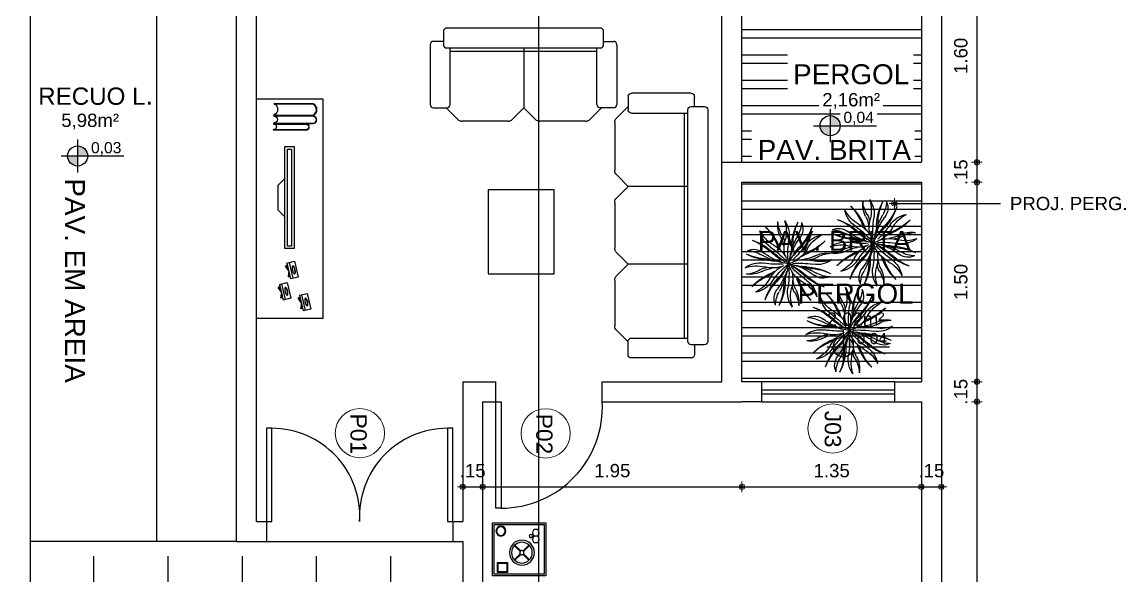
# Model space of a CAD drawing. Header units: millimetres. Extents: x 3724 to 8454, y 143 to 322.
# Drawn here: x 3729.35 to 3737.65, y 170.13 to 174.3 of the extents above; entities that cross this region are included whole.
import ezdxf
from ezdxf.enums import TextEntityAlignment as Align

# ---------------------------------------------------------------- set-up
doc = ezdxf.new("R2010")
doc.units = ezdxf.units.MM
doc.header["$LTSCALE"] = 20
doc.linetypes.add('DASHDOT2', pattern=[12.7, 6.35, -3.175, 0, -3.175])
doc.linetypes.add('HIDDEN', pattern=[9.525, 6.35, -3.175])
for name, color, linetype in [('0-COTAS', 8, 'Continuous'), ('01', 4, 'Continuous'), ('02', 2, 'Continuous'), ('a-pem-m', 6, 'Continuous'), ('A-PEN-08', 8, 'Continuous'), ('A-PEN-B', 5, 'Continuous'), ('A-PEN-C', 4, 'Continuous'), ('A-PEN-G', 3, 'Continuous'), ('A-PEN-R', 1, 'Continuous'), ('A-PEN-V2', 106, 'Continuous'), ('BANHEIRO', 6, 'Continuous'), ('L-Texto', 30, 'Continuous'), ('MÓVEIS', 6, 'Continuous'), ('NIVEIS', 1, 'Continuous'), ('PROJEÇÃO COBERTA', 1, 'Continuous')]:
    doc.layers.add(name, color=color, linetype=linetype)
doc.layers.add('BLOCOS', color=4, linetype='Continuous', lineweight=9)
doc.layers.add('COTAS', color=53, linetype='Continuous', lineweight=9)
doc.styles.add('CARIMBO_DADOS', font='arial.ttf', dxfattribs={"height": 0.1})
doc.styles.add('REGUA80', font='arial.ttf', dxfattribs={"height": 1})
doc.styles.get("Standard").update_dxf_attribs({"font": 'ARIALUNI.TTF', "height": 0.3})
doc.styles.add('T20', font='PORT2', dxfattribs={"height": 0.2})
doc.styles.add('TEXT', font='arial.ttf')
doc.dimstyles.new('COTAS_EXTERNAS', dxfattribs={"dimtxt": 0.1, "dimasz": 0.01, "dimexe": 0, "dimexo": 0, "dimgap": 0.07, "dimtad": 1, "dimzin": 5, "dimdsep": 46, "dimtxsty": 'CARIMBO_DADOS', "dimblk1": 'CIRCULOS', "dimblk2": 'CIRCULOS', "dimsah": 1, "dimcen": 0, "dimse1": 1, "dimse2": 1, "dimclrd": 8, "dimclre": 8, "dimclrt": 230, "dimadec": 0, "dimazin": 0, "dimtfac": 100, "dimtix": 1, "dimtmove": 2, "dimatfit": 3, "dimldrblk": 'CIRCULOS', "dimfxl": 1, "dimtolj": 1, "dimtzin": 5, "dimarcsym": 0})
doc.dimstyles.get("Standard").update_dxf_attribs({"dimtxt": 0.18, "dimasz": 0.18, "dimexe": 0.18, "dimexo": 0.0625, "dimgap": 0.09, "dimtad": 0, "dimtih": 1, "dimtoh": 1, "dimdec": 4, "dimzin": 0, "dimdsep": 46, "dimtxsty": 'Standard', "dimcen": 0.09, "dimadec": 0, "dimazin": 0, "dimtfac": 1, "dimtdec": 4, "dimtofl": 0, "dimtmove": 0, "dimatfit": 3, "dimfxl": 1, "dimtolj": 1, "dimtzin": 0, "dimarcsym": 0})

# ---------------------------------------------------------------- blocks, each defined once
blk = doc.blocks.new('Sofá02_2')
at = {"layer": '01'}
for p, q in [((-0.6025, -0.1), (-0.6025, -0.125)), ((-0.5775, -0.15), (0.5775, -0.15)), ((-0.5525, -0.575), (-0.5525, -0.15)), ((0.0025, -0.15), (0.0025, -0.5993)), ((0.5525, -0.575), (0.5525, -0.15)), ((0.6025, -0.125), (0.6025, -0.1)), ((-0.5525, -0.175), (0.5525, -0.175))]:
    blk.add_line(p, q, dxfattribs=at)
for centre, start, end in [((-0.5775, -0.125), 180, 270), ((0.5775, -0.125), 270, 0), ((-0.5775, -0.575), 270, 0), ((0.5775, -0.575), 180, 270)]:
    blk.add_arc(centre, 0.025, start, end, dxfattribs=at)
at = {"layer": '02'}
for p, q in [((0.5775, 0), (-0.5775, 0)), ((-0.6025, -0.025), (-0.6025, -0.1)), ((0.6025, -0.1), (0.6025, -0.025)), ((-0.7025, -0.125), (-0.7025, -0.575)), ((-0.6025, -0.1), (-0.6775, -0.1)), ((0.6025, -0.1), (0.6775, -0.1)), ((0.7025, -0.125), (0.7025, -0.575)), ((-0.6775, -0.6), (-0.5775, -0.6)), ((-0.5825, -0.5993), (-0.4964, -0.6854)), ((0.0025, -0.5993), (-0.0836, -0.6854)), ((0.0025, -0.5993), (0.0886, -0.6854)), ((0.5875, -0.5993), (0.5014, -0.6854)), ((0.6775, -0.6), (0.5775, -0.6)), ((-0.1189, -0.7), (-0.4611, -0.7)), ((0.4661, -0.7), (0.1239, -0.7))]:
    blk.add_line(p, q, dxfattribs=at)
for centre, radius, start, end in [((-0.5775, -0.025), 0.025, 90, 180), ((0.5775, -0.025), 0.025, 0, 90), ((-0.6775, -0.125), 0.025, 90, 180), ((0.6775, -0.125), 0.025, 0, 90), ((-0.6775, -0.575), 0.025, 180, 270), ((0.6775, -0.575), 0.025, 270, 0), ((-0.4611, -0.65), 0.05, 225, 270), ((-0.1189, -0.65), 0.05, 270, 315), ((0.1239, -0.65), 0.05, 225, 270), ((0.4661, -0.65), 0.05, 270, 315)]:
    blk.add_arc(centre, radius, start, end, dxfattribs=at)
blk = doc.blocks.new('Sofá02_3')
at = {"layer": 'a-pem-m'}
for p, q in [((0.87, 0), (-0.87, 0)), ((-0.895, -0.025), (-0.895, -0.1)), ((0.895, -0.1), (0.895, -0.025)), ((-0.995, -0.125), (-0.995, -0.575)), ((-0.895, -0.1), (-0.97, -0.1)), ((-0.895, -0.1), (-0.895, -0.125)), ((-0.87, -0.15), (0.87, -0.15)), ((-0.845, -0.575), (-0.845, -0.15)), ((-0.29, -0.15), (-0.29, -0.5993)), ((0.295, -0.15), (0.295, -0.5993)), ((0.845, -0.575), (0.845, -0.15)), ((0.895, -0.1), (0.97, -0.1)), ((0.895, -0.125), (0.895, -0.1)), ((0.995, -0.125), (0.995, -0.575)), ((-0.845, -0.175), (0.845, -0.175)), ((-0.97, -0.6), (-0.8743, -0.6)), ((-0.8743, -0.6), (-0.7889, -0.6854)), ((-0.8743, -0.6), (-0.87, -0.6)), ((-0.29, -0.5993), (-0.3761, -0.6854)), ((-0.29, -0.5993), (-0.2039, -0.6854)), ((0.295, -0.5993), (0.2089, -0.6854)), ((0.295, -0.5993), (0.3811, -0.6854)), ((0.895, -0.6), (0.8096, -0.6854)), ((0.895, -0.6), (0.87, -0.6)), ((0.97, -0.6), (0.895, -0.6)), ((-0.4114, -0.7), (-0.7536, -0.7)), ((0.1736, -0.7), (-0.1686, -0.7)), ((0.7743, -0.7), (0.4164, -0.7))]:
    blk.add_line(p, q, dxfattribs=at)
for centre, radius, start, end in [((-0.87, -0.025), 0.025, 90, 180), ((0.87, -0.025), 0.025, 0, 90), ((-0.97, -0.125), 0.025, 90, 180), ((-0.87, -0.125), 0.025, 180, 270), ((0.87, -0.125), 0.025, 270, 0), ((0.97, -0.125), 0.025, 0, 90), ((-0.97, -0.575), 0.025, 180, 270), ((-0.87, -0.575), 0.025, 270, 0), ((0.87, -0.575), 0.025, 180, 270), ((0.97, -0.575), 0.025, 270, 0), ((-0.7536, -0.65), 0.05, 225, 270), ((-0.4114, -0.65), 0.05, 270, 315), ((-0.1686, -0.65), 0.05, 225, 270), ((0.1736, -0.65), 0.05, 270, 315), ((0.4164, -0.65), 0.05, 225, 270), ((0.7743, -0.65), 0.05, 270, 315)]:
    blk.add_arc(centre, radius, start, end, dxfattribs=at)
blk = doc.blocks.new('MesaCanto01')
at = {"layer": 'a-pem-m'}
for points in [[(0, -0.4), (0.4, -0.4), (0.4, 0), (0, 0)], [(0.0125, -0.3875), (0.3875, -0.3875), (0.3875, -0.0125), (0.0125, -0.0125)], [(0.0425, -0.095), (0.1075, -0.095), (0.1075, -0.03), (0.0425, -0.03)]]:
    blk.add_lwpolyline(points, close=True, dxfattribs=at)
for points in [[(0.0375, -0.1), (0.1125, -0.1), (0.1125, -0.025), (0.0375, -0.025), (0.0375, -0.1)], [(0.2072, -0.1664), (0.1628, -0.122)], [(0.2116, -0.162), (0.1672, -0.1176)], [(0.2288, -0.162), (0.2732, -0.1176)], [(0.2332, -0.1664), (0.2776, -0.122)], [(0.1628, -0.228), (0.2072, -0.1836)], [(0.1672, -0.2324), (0.2116, -0.188)], [(0.2732, -0.2324), (0.2288, -0.188)], [(0.2776, -0.228), (0.2332, -0.1836)]]:
    blk.add_lwpolyline(points, dxfattribs=at)
for centre, radius in [((0.2202, -0.175), 0.0937), ((0.2202, -0.175), 0.0781), ((0.2202, -0.175), 0.0156), ((0.0625, -0.3375), 0.0375), ((0.0625, -0.3375), 0.0325), ((0.2875, -0.3), 0.0125), ((0.325, -0.275), 0.025), ((0.325, -0.325), 0.025)]:
    blk.add_circle(centre, radius, dxfattribs=at)
blk = doc.blocks.new('Planta19')
for centre, radius, start, end in [((0.693, 1.238), 1.297, 198.0147, 223.5476), ((0.652, 1.299), 1.279, 201.1531, 222.8886), ((0.008, 0.802), 0.342, 154.3201, 217.4076), ((0.393, 0.986), 0.697, 182.4262, 209.0721), ((-1.386, 0.434), 1.279, 3.0623, 24.7979), ((-1.371, 0.363), 1.297, 2.4034, 27.9362), ((0.56, 0.66), 0.583, 144.0295, 188.936), ((0.832, 0.745), 0.787, 160.9256, 194.7241), ((-0.397, 0.999), 0.633, 327.6934, 357.9982), ((-0.366, 0.891), 0.607, 332.5169, 8.0803), ((1.408, -0.1), 1.297, 133.1491, 158.682), ((1.445, -0.037), 1.279, 136.2875, 158.023), ((-0.05, 1.12), 0.787, 299.1751, 332.9736), ((0.078, 0.865), 0.583, 304.9632, 349.8698), ((0.041, 1.454), 1.279, 226.2875, 248.023), ((0.104, 1.417), 1.297, 223.1491, 248.682), ((-0.861, 0.087), 0.583, 34.9632, 79.8698), ((-1.117, -0.04), 0.787, 29.1751, 62.9736), ((-1.354, -0.24), 1.373, 17.6741, 37.4076), ((-1.813, -0.24), 1.827, 7.7753, 29.0721), ((-2.121, 0.238), 2.131, 357.0524, 8.936), ((-0.615, 0.365), 0.71, 344.1978, 14.7241), ((0.415, 0.485), 0.328, 147.6934, 178.8074), ((0.761, 0.306), 0.663, 152.5169, 173.2742), ((1.229, -0.689), 1.297, 108.0147, 133.5476), ((1.289, -0.648), 1.279, 111.1531, 132.8886), ((-0.885, -0.353), 0.607, 62.5169, 98.0803), ((-1.041, -1.229), 1.614, 64.6492, 68.023), ((0.191, 0.689), 0.71, 209.1751, 243.7866), ((1.363, 1.642), 2.131, 214.9632, 230.1361), ((-1.468, -0.671), 1.614, 27.4659, 42.8886), ((-1.391, -0.743), 1.578, 32.747, 43.5476), ((1.503, 0.589), 1.614, 183.0623, 187.0194), ((1.502, 0.484), 1.578, 182.4034, 187.1576), ((1.633, -1.359), 2.131, 124.9632, 140.1361), ((-0.68, 1.472), 1.614, 294.8174, 312.8886), ((0.68, -0.187), 0.71, 119.1751, 154.7901), ((-0.249, 1.358), 1.373, 287.8057, 307.4076), ((-1.271, 0.945), 1.578, 336.2823, 338.682), ((-1.238, 1.045), 1.614, 334.6492, 338.023), ((0.793, -0.004), 0.342, 64.3201, 127.4076), ((0.977, -0.389), 0.697, 92.4262, 119.0721), ((-0.741, 0.842), 0.787, 250.9256, 284.7241), ((-0.656, 0.57), 0.583, 234.0295, 278.936), ((-0.993, -0.384), 0.633, 57.6934, 87.9982), ((-0.479, 0.428), 0.328, 237.6934, 268.8074), ((-0.3, 0.773), 0.663, 242.5169, 263.2742), ((0.244, -1.345), 1.373, 100.6153, 127.4076), ((-0.234, -2.111), 2.131, 86.0304, 98.936), ((-0.361, -0.606), 0.71, 74.1978, 104.7241), ((0.675, -1.458), 1.614, 114.8174, 132.8886), ((-0.941, -1.262), 1.578, 66.2823, 68.682), ((-0.686, 0.2), 0.71, 299.1751, 344.1978), ((-0.48, 1.511), 1.578, 287.4885, 287.586), ((-0.585, 1.512), 1.614, 291.0635, 291.1335), ((-0.25, 1.817), 1.827, 277.7753, 299.0721), ((1.502, 0.484), 1.578, 197.4885, 197.586), ((1.503, 0.589), 1.614, 201.0635, 201.1335), ((-0.196, -0.676), 0.71, 29.1751, 74.1978), ((-1.507, -0.471), 1.578, 17.4885, 17.586), ((-1.508, -0.576), 1.614, 21.0635, 21.1335), ((1.386, 0.756), 1.578, 208.3649, 223.5476), ((0.58, -1.499), 1.614, 111.0635, 111.1335), ((0.474, -1.498), 1.578, 107.4885, 107.586), ((1.349, 0.253), 1.373, 190.6153, 217.4076), ((0.229, 2.125), 2.131, 266.5838, 278.936), ((-0.752, 1.395), 1.578, 303.5755, 313.5476), ((0.474, -1.498), 1.578, 92.4034, 97.1576), ((0.58, -1.499), 1.614, 93.0623, 97.0194), ((0.354, 1.375), 1.297, 272.4034, 297.9362), ((0.425, 1.39), 1.279, 273.0623, 294.7979), ((0.651, -0.556), 0.583, 54.0295, 98.936), ((-0.359, -1.362), 1.297, 92.4034, 117.9362), ((-0.43, -1.377), 1.279, 93.0623, 114.7979), ((-0.982, 0.402), 0.697, 272.4262, 299.0721), ((-1.234, 0.702), 1.297, 288.0147, 313.5476), ((0.244, -1.804), 1.827, 104.0262, 119.0721), ((-0.585, 1.512), 1.614, 273.0623, 277.0194), ((-1.638, 1.372), 2.131, 304.9632, 316.6227), ((-0.48, 1.511), 1.578, 272.4034, 277.1576), ((0.747, -1.382), 1.578, 126.588, 133.5476), ((0.61, -0.351), 0.71, 164.1978, 194.7241), ((2.115, -0.225), 2.131, 176.1828, 188.936), ((1.808, 0.254), 1.827, 193.1979, 209.0721), ((1.462, 0.684), 1.614, 208.8673, 222.8886), ((-1.368, -1.629), 2.131, 34.9632, 47.6782), ((0.355, 0.619), 0.71, 254.1978, 284.7241), ((0.936, 1.275), 1.578, 246.2823, 248.682), ((1.036, 1.242), 1.614, 244.6492, 248.023), ((-0.109, -1.404), 1.297, 43.1491, 68.682), ((0.293, -0.755), 0.663, 62.5169, 83.2742), ((0.472, -0.409), 0.328, 57.6934, 88.8074), ((0.736, -0.829), 0.787, 70.9256, 104.7241), ((0.879, 0.372), 0.607, 242.5169, 278.0803), ((0.986, 0.403), 0.633, 237.6934, 267.9982), ((-0.798, 0.017), 0.342, 244.3201, 307.4076), ((-1.295, 0.661), 1.279, 291.1531, 312.8886), ((-0.083, -0.852), 0.583, 124.9632, 169.8698), ((0.044, -1.107), 0.787, 119.1751, 152.9736), ((-1.413, 0.113), 1.297, 313.1491, 338.682), ((-1.451, 0.051), 1.279, 316.2875, 338.023), ((1.233, -1.032), 1.614, 154.6492, 158.023), ((1.265, -0.932), 1.578, 156.2823, 158.682), ((-0.767, -0.287), 0.663, 332.5169, 353.2742), ((-0.422, -0.466), 0.328, 327.6934, 358.8074), ((-1.507, -0.471), 1.578, 2.4034, 7.1576), ((1.366, -0.35), 1.297, 182.4034, 207.9362), ((-1.508, -0.576), 1.614, 3.0623, 7.0194), ((1.381, -0.421), 1.279, 183.0623, 204.7979), ((-0.698, -1.225), 1.297, 18.0147, 43.5476), ((-0.658, -1.285), 1.279, 21.1531, 42.8886), ((0.856, -0.074), 0.583, 214.9632, 259.8698), ((1.111, 0.053), 0.787, 209.1751, 242.9736), ((-0.047, -1.441), 1.279, 46.2875, 68.023), ((0.359, -0.873), 0.607, 152.5169, 188.0803), ((0.39, -0.98), 0.633, 147.6934, 177.9982), ((-0.838, -0.732), 0.787, 340.9256, 14.7241), ((-0.566, -0.647), 0.583, 324.0295, 8.936), ((-0.398, -0.973), 0.697, 2.4262, 29.0721), ((-0.013, -0.789), 0.342, 334.3201, 37.4076)]:
    blk.add_arc(centre, radius, start, end)
blk = doc.blocks.new('CIRCULOS')
at = {"layer": 'COTAS'}
for p, q in [((-4, 0), (4, 0)), ((0, 4), (0, -4))]:
    blk.add_line(p, q, dxfattribs=at)
for radius in [2, 1]:
    blk.add_circle((0, 0), radius, dxfattribs=at)
blk = doc.blocks.new('*D124')
at = {"layer": 'A-PEN-08', "color": 8, "lineweight": -2, "ltscale": 0.05}
for p, q in [((3728.9395, 171.602), (3728.9395, 171.612)), ((3728.9395, 171.592), (3728.9395, 171.442)), ((3728.9395, 171.432), (3728.9395, 171.422))]:
    blk.add_line(p, q, dxfattribs=at)
at = {"layer": 'Defpoints', "color": 0, "ltscale": 0.05}
for p in [(3732.6591, 171.592), (3728.9395, 171.442), (3732.8091, 171.442)]:
    blk.add_point(p, dxfattribs=at)
at = {"layer": 'A-PEN-08', "color": 8, "lineweight": -2, "ltscale": 0.05, "xscale": 0.01, "yscale": 0.01, "zscale": 0.01}
for p, rotation in [((3728.9395, 171.592), 270), ((3728.9395, 171.442), 90)]:
    blk.add_blockref('CIRCULOS', p, dxfattribs=dict(at, rotation=rotation))
at = {"layer": 'A-PEN-08', "color": 230, "ltscale": 0.05, "insert": (3728.8184, 171.517), "char_height": 0.1, "attachment_point": 5, "rotation": 90, "style": 'CARIMBO_DADOS'}
blk.add_mtext('\\A1;.15', dxfattribs=at)
blk = doc.blocks.new('*D125')
at = {"layer": 'A-PEN-08', "color": 8, "lineweight": -2, "ltscale": 0.05}
blk.add_line((3728.9395, 171.432), (3728.9395, 170.552), dxfattribs=at)
at = {"layer": 'Defpoints', "color": 0, "ltscale": 0.05}
for p in [(3732.8091, 171.442), (3728.9395, 170.542), (3731.1091, 170.542)]:
    blk.add_point(p, dxfattribs=at)
at = {"layer": 'A-PEN-08', "color": 8, "lineweight": -2, "ltscale": 0.05, "xscale": 0.01, "yscale": 0.01, "zscale": 0.01}
for p, rotation in [((3728.9395, 171.442), 90), ((3728.9395, 170.542), 270)]:
    blk.add_blockref('CIRCULOS', p, dxfattribs=dict(at, rotation=rotation))
at = {"layer": 'A-PEN-08', "color": 230, "ltscale": 0.05, "insert": (3728.8184, 170.992), "char_height": 0.1, "attachment_point": 5, "rotation": 90, "style": 'CARIMBO_DADOS'}
blk.add_mtext('\\A1;.90', dxfattribs=at)
blk = doc.blocks.new('*D126')
at = {"layer": 'A-PEN-08', "color": 8, "lineweight": -2, "ltscale": 0.05}
for p, q in [((3728.9395, 170.552), (3728.9395, 170.562)), ((3728.9395, 170.542), (3728.9395, 170.392)), ((3728.9395, 170.382), (3728.9395, 170.372))]:
    blk.add_line(p, q, dxfattribs=at)
at = {"layer": 'Defpoints', "color": 0, "ltscale": 0.05}
for p in [(3731.1091, 170.542), (3728.9395, 170.392), (3730.9591, 170.392)]:
    blk.add_point(p, dxfattribs=at)
at = {"layer": 'A-PEN-08', "color": 8, "lineweight": -2, "ltscale": 0.05, "xscale": 0.01, "yscale": 0.01, "zscale": 0.01}
for p, rotation in [((3728.9395, 170.542), 270), ((3728.9395, 170.392), 90)]:
    blk.add_blockref('CIRCULOS', p, dxfattribs=dict(at, rotation=rotation))
at = {"layer": 'A-PEN-08', "color": 230, "ltscale": 0.05, "insert": (3728.8184, 170.467), "char_height": 0.1, "attachment_point": 5, "rotation": 90, "style": 'CARIMBO_DADOS'}
blk.add_mtext('\\A1;.15', dxfattribs=at)
blk = doc.blocks.new('*D127')
at = {"layer": 'A-PEN-08', "color": 8, "lineweight": -2, "ltscale": 0.05}
blk.add_line((3728.9395, 170.382), (3728.9395, 166.052), dxfattribs=at)
at = {"layer": 'Defpoints', "color": 0, "ltscale": 0.05}
for p in [(3730.9591, 170.392), (3728.9395, 166.042), (3732.8091, 166.042)]:
    blk.add_point(p, dxfattribs=at)
at = {"layer": 'A-PEN-08', "color": 8, "lineweight": -2, "ltscale": 0.05, "xscale": 0.01, "yscale": 0.01, "zscale": 0.01}
for p, rotation in [((3728.9395, 170.392), 90), ((3728.9395, 166.042), 270)]:
    blk.add_blockref('CIRCULOS', p, dxfattribs=dict(at, rotation=rotation))
at = {"layer": 'A-PEN-08', "color": 230, "ltscale": 0.05, "insert": (3728.8184, 168.217), "char_height": 0.1, "attachment_point": 5, "rotation": 90, "style": 'CARIMBO_DADOS'}
blk.add_mtext('\\A1;4.35', dxfattribs=at)
blk = doc.blocks.new('*D140')
at = {"layer": 'A-PEN-08', "color": 8, "lineweight": -2, "ltscale": 0.05}
blk.add_line((3736.5267, 174.832), (3736.5267, 173.252), dxfattribs=at)
at = {"layer": 'Defpoints', "color": 0, "ltscale": 0.05}
for p in [(3736.1091, 174.842), (3736.1091, 173.242), (3736.5267, 173.242)]:
    blk.add_point(p, dxfattribs=at)
at = {"layer": 'A-PEN-08', "color": 8, "lineweight": -2, "ltscale": 0.05, "xscale": 0.01, "yscale": 0.01, "zscale": 0.01}
for p, rotation in [((3736.5267, 174.842), 90), ((3736.5267, 173.242), 270)]:
    blk.add_blockref('CIRCULOS', p, dxfattribs=dict(at, rotation=rotation))
at = {"layer": 'A-PEN-08', "color": 230, "ltscale": 0.05, "insert": (3736.4056, 174.042), "char_height": 0.1, "attachment_point": 5, "rotation": 90, "style": 'CARIMBO_DADOS'}
blk.add_mtext('\\A1;1.60', dxfattribs=at)
blk = doc.blocks.new('*D141')
at = {"layer": 'A-PEN-08', "color": 8, "lineweight": -2, "ltscale": 0.05}
for p, q in [((3736.5267, 173.252), (3736.5267, 173.262)), ((3736.5267, 173.242), (3736.5267, 173.092)), ((3736.5267, 173.082), (3736.5267, 173.072))]:
    blk.add_line(p, q, dxfattribs=at)
at = {"layer": 'Defpoints', "color": 0, "ltscale": 0.05}
for p in [(3736.1091, 173.242), (3736.1091, 173.092), (3736.5267, 173.092)]:
    blk.add_point(p, dxfattribs=at)
at = {"layer": 'A-PEN-08', "color": 8, "lineweight": -2, "ltscale": 0.05, "xscale": 0.01, "yscale": 0.01, "zscale": 0.01}
for p, rotation in [((3736.5267, 173.242), 270), ((3736.5267, 173.092), 90)]:
    blk.add_blockref('CIRCULOS', p, dxfattribs=dict(at, rotation=rotation))
at = {"layer": 'A-PEN-08', "color": 230, "ltscale": 0.05, "insert": (3736.4056, 173.167), "char_height": 0.1, "attachment_point": 5, "rotation": 90, "style": 'CARIMBO_DADOS'}
blk.add_mtext('\\A1;.15', dxfattribs=at)
blk = doc.blocks.new('*D142')
at = {"layer": 'A-PEN-08', "color": 8, "lineweight": -2, "ltscale": 0.05}
blk.add_line((3736.5267, 173.082), (3736.5267, 171.602), dxfattribs=at)
at = {"layer": 'Defpoints', "color": 0, "ltscale": 0.05}
for p in [(3736.1091, 173.092), (3736.1091, 171.592), (3736.5267, 171.592)]:
    blk.add_point(p, dxfattribs=at)
at = {"layer": 'A-PEN-08', "color": 8, "lineweight": -2, "ltscale": 0.05, "xscale": 0.01, "yscale": 0.01, "zscale": 0.01}
for p, rotation in [((3736.5267, 173.092), 90), ((3736.5267, 171.592), 270)]:
    blk.add_blockref('CIRCULOS', p, dxfattribs=dict(at, rotation=rotation))
at = {"layer": 'A-PEN-08', "color": 230, "ltscale": 0.05, "insert": (3736.4056, 172.342), "char_height": 0.1, "attachment_point": 5, "rotation": 90, "style": 'CARIMBO_DADOS'}
blk.add_mtext('\\A1;1.50', dxfattribs=at)
blk = doc.blocks.new('*D143')
at = {"layer": 'A-PEN-08', "color": 8, "lineweight": -2, "ltscale": 0.05}
for p, q in [((3736.5267, 171.602), (3736.5267, 171.612)), ((3736.5267, 171.592), (3736.5267, 171.442)), ((3736.5267, 171.432), (3736.5267, 171.422))]:
    blk.add_line(p, q, dxfattribs=at)
at = {"layer": 'Defpoints', "color": 0, "ltscale": 0.05}
for p in [(3736.1091, 171.592), (3736.1091, 171.442), (3736.5267, 171.442)]:
    blk.add_point(p, dxfattribs=at)
at = {"layer": 'A-PEN-08', "color": 8, "lineweight": -2, "ltscale": 0.05, "xscale": 0.01, "yscale": 0.01, "zscale": 0.01}
for p, rotation in [((3736.5267, 171.592), 270), ((3736.5267, 171.442), 90)]:
    blk.add_blockref('CIRCULOS', p, dxfattribs=dict(at, rotation=rotation))
at = {"layer": 'A-PEN-08', "color": 230, "ltscale": 0.05, "insert": (3736.4056, 171.517), "char_height": 0.1, "attachment_point": 5, "rotation": 90, "style": 'CARIMBO_DADOS'}
blk.add_mtext('\\A1;.15', dxfattribs=at)
blk = doc.blocks.new('*D144')
at = {"layer": 'A-PEN-08', "color": 8, "lineweight": -2, "ltscale": 0.05}
blk.add_line((3736.5267, 171.432), (3736.5267, 167.852), dxfattribs=at)
at = {"layer": 'Defpoints', "color": 0, "ltscale": 0.05}
for p in [(3736.1091, 171.442), (3736.1091, 167.842), (3736.5267, 167.842)]:
    blk.add_point(p, dxfattribs=at)
at = {"layer": 'A-PEN-08', "color": 8, "lineweight": -2, "ltscale": 0.05, "xscale": 0.01, "yscale": 0.01, "zscale": 0.01}
for p, rotation in [((3736.5267, 171.442), 90), ((3736.5267, 167.842), 270)]:
    blk.add_blockref('CIRCULOS', p, dxfattribs=dict(at, rotation=rotation))
at = {"layer": 'A-PEN-08', "color": 230, "ltscale": 0.05, "insert": (3736.4056, 169.642), "char_height": 0.1, "attachment_point": 5, "rotation": 90, "style": 'CARIMBO_DADOS'}
blk.add_mtext('\\A1;3.60', dxfattribs=at)
blk = doc.blocks.new('cotas')
at = {"layer": 'L-Texto'}
h = blk.add_hatch(color=6, dxfattribs=at)
h.paths.add_polyline_path([(0.135, 0, 0.414214), (0, 0.135), (0, 0)])
h.paths.add_polyline_path([(0, 0), (-0.135, 0, 0.414214), (0, -0.135)])
for p, q in [((0, 0.223), (0, -0.223)), ((-0.223, 0), (0.621, 0))]:
    blk.add_line(p, q, dxfattribs=at)
blk.add_circle((0, 0), 0.135, dxfattribs=at)
at = {"layer": 'L-Texto', "color": 6, "style": 'T20'}
blk.add_attdef('COTA', (0.167, 0.038), '', height=0.15, dxfattribs=at)
blk = doc.blocks.new('*D32')
at = {"layer": 'BANHEIRO', "color": 8, "lineweight": -2, "ltscale": 0.05}
for p, q in [((3732.6491, 170.8022), (3732.6391, 170.8022)), ((3732.6591, 170.8022), (3732.8091, 170.8022)), ((3732.8191, 170.8022), (3732.8291, 170.8022))]:
    blk.add_line(p, q, dxfattribs=at)
at = {"layer": 'Defpoints', "color": 0, "ltscale": 0.05}
for p in [(3732.8091, 170.8022), (3732.6591, 170.6682), (3732.8091, 170.6682)]:
    blk.add_point(p, dxfattribs=at)
at = {"layer": 'BANHEIRO', "color": 8, "lineweight": -2, "ltscale": 0.05, "xscale": 0.01, "yscale": 0.01, "zscale": 0.01}
blk.add_blockref('CIRCULOS', (3732.6591, 170.8022), dxfattribs=at)
at = {"layer": 'BANHEIRO', "color": 8, "lineweight": -2, "ltscale": 0.05, "xscale": 0.01, "yscale": 0.01, "zscale": 0.01, "rotation": 180}
blk.add_blockref('CIRCULOS', (3732.8091, 170.8022), dxfattribs=at)
at = {"layer": 'BANHEIRO', "color": 230, "ltscale": 0.05, "insert": (3732.7341, 170.9233), "char_height": 0.1, "attachment_point": 5, "style": 'CARIMBO_DADOS'}
blk.add_mtext('\\A1;.15', dxfattribs=at)
blk = doc.blocks.new('*D33')
at = {"layer": 'BANHEIRO', "color": 8, "lineweight": -2, "ltscale": 0.05}
blk.add_line((3732.8191, 170.8022), (3734.7491, 170.8022), dxfattribs=at)
at = {"layer": 'Defpoints', "color": 0, "ltscale": 0.05}
for p in [(3734.7591, 171.7992), (3734.7591, 170.8022), (3732.8091, 170.6682)]:
    blk.add_point(p, dxfattribs=at)
at = {"layer": 'BANHEIRO', "color": 8, "lineweight": -2, "ltscale": 0.05, "xscale": 0.01, "yscale": 0.01, "zscale": 0.01, "rotation": 180}
blk.add_blockref('CIRCULOS', (3732.8091, 170.8022), dxfattribs=at)
at = {"layer": 'BANHEIRO', "color": 8, "lineweight": -2, "ltscale": 0.05, "xscale": 0.01, "yscale": 0.01, "zscale": 0.01}
blk.add_blockref('CIRCULOS', (3734.7591, 170.8022), dxfattribs=at)
at = {"layer": 'BANHEIRO', "color": 230, "ltscale": 0.05, "insert": (3733.7841, 170.9233), "char_height": 0.1, "attachment_point": 5, "style": 'CARIMBO_DADOS'}
blk.add_mtext('\\A1;1.95', dxfattribs=at)
blk = doc.blocks.new('*D34')
at = {"layer": 'BANHEIRO', "color": 8, "lineweight": -2, "ltscale": 0.05}
blk.add_line((3734.7691, 170.8022), (3736.0991, 170.8022), dxfattribs=at)
at = {"layer": 'Defpoints', "color": 0, "ltscale": 0.05}
for p in [(3734.7591, 171.7992), (3736.1091, 171.7992), (3736.1091, 170.8022)]:
    blk.add_point(p, dxfattribs=at)
at = {"layer": 'BANHEIRO', "color": 8, "lineweight": -2, "ltscale": 0.05, "xscale": 0.01, "yscale": 0.01, "zscale": 0.01, "rotation": 180}
blk.add_blockref('CIRCULOS', (3734.7591, 170.8022), dxfattribs=at)
at = {"layer": 'BANHEIRO', "color": 8, "lineweight": -2, "ltscale": 0.05, "xscale": 0.01, "yscale": 0.01, "zscale": 0.01}
blk.add_blockref('CIRCULOS', (3736.1091, 170.8022), dxfattribs=at)
at = {"layer": 'BANHEIRO', "color": 230, "ltscale": 0.05, "insert": (3735.4341, 170.9233), "char_height": 0.1, "attachment_point": 5, "style": 'CARIMBO_DADOS'}
blk.add_mtext('\\A1;1.35', dxfattribs=at)
blk = doc.blocks.new('*D35')
at = {"layer": 'BANHEIRO', "color": 8, "lineweight": -2, "ltscale": 0.05}
for p, q in [((3736.0991, 170.8022), (3736.0891, 170.8022)), ((3736.1091, 170.8022), (3736.2591, 170.8022)), ((3736.2691, 170.8022), (3736.2791, 170.8022))]:
    blk.add_line(p, q, dxfattribs=at)
at = {"layer": 'Defpoints', "color": 0, "ltscale": 0.05}
for p in [(3736.1091, 171.7992), (3736.2591, 171.6612), (3736.2591, 170.8022)]:
    blk.add_point(p, dxfattribs=at)
at = {"layer": 'BANHEIRO', "color": 8, "lineweight": -2, "ltscale": 0.05, "xscale": 0.01, "yscale": 0.01, "zscale": 0.01}
blk.add_blockref('CIRCULOS', (3736.1091, 170.8022), dxfattribs=at)
at = {"layer": 'BANHEIRO', "color": 8, "lineweight": -2, "ltscale": 0.05, "xscale": 0.01, "yscale": 0.01, "zscale": 0.01, "rotation": 180}
blk.add_blockref('CIRCULOS', (3736.2591, 170.8022), dxfattribs=at)
at = {"layer": 'BANHEIRO', "color": 230, "ltscale": 0.05, "insert": (3736.1841, 170.9233), "char_height": 0.1, "attachment_point": 5, "style": 'CARIMBO_DADOS'}
blk.add_mtext('\\A1;.15', dxfattribs=at)
blk = doc.blocks.new('*D678')
at = {"layer": '0-COTAS', "color": 8, "lineweight": -2, "ltscale": 0.05}
blk.add_line((3729.4191, 164.7648), (3730.9491, 164.7648), dxfattribs=at)
at = {"layer": 'Defpoints', "color": 0, "ltscale": 0.05}
for p in [(3729.4091, 170.392), (3730.9591, 170.392), (3730.9591, 164.7648)]:
    blk.add_point(p, dxfattribs=at)
at = {"layer": '0-COTAS', "color": 8, "lineweight": -2, "ltscale": 0.05, "xscale": 0.01, "yscale": 0.01, "zscale": 0.01, "rotation": 180}
blk.add_blockref('CIRCULOS', (3729.4091, 164.7648), dxfattribs=at)
at = {"layer": '0-COTAS', "color": 8, "lineweight": -2, "ltscale": 0.05, "xscale": 0.01, "yscale": 0.01, "zscale": 0.01}
blk.add_blockref('CIRCULOS', (3730.9591, 164.7648), dxfattribs=at)
at = {"layer": '0-COTAS', "color": 230, "ltscale": 0.05, "insert": (3730.1841, 164.8859), "char_height": 0.1, "attachment_point": 5, "style": 'CARIMBO_DADOS'}
blk.add_mtext('\\A1;1.55', dxfattribs=at)
blk = doc.blocks.new('*D679')
at = {"layer": '0-COTAS', "color": 8, "lineweight": -2, "ltscale": 0.05}
for p, q in [((3730.9491, 164.7648), (3730.9391, 164.7648)), ((3730.9591, 164.7648), (3731.1841, 164.7648)), ((3731.1941, 164.7648), (3731.2041, 164.7648))]:
    blk.add_line(p, q, dxfattribs=at)
at = {"layer": 'Defpoints', "color": 0, "ltscale": 0.05}
for p in [(3730.9591, 170.392), (3731.1841, 168.965), (3731.1841, 164.7648)]:
    blk.add_point(p, dxfattribs=at)
at = {"layer": '0-COTAS', "color": 8, "lineweight": -2, "ltscale": 0.05, "xscale": 0.01, "yscale": 0.01, "zscale": 0.01}
blk.add_blockref('CIRCULOS', (3730.9591, 164.7648), dxfattribs=at)
at = {"layer": '0-COTAS', "color": 8, "lineweight": -2, "ltscale": 0.05, "xscale": 0.01, "yscale": 0.01, "zscale": 0.01, "rotation": 180}
blk.add_blockref('CIRCULOS', (3731.1841, 164.7648), dxfattribs=at)
at = {"layer": '0-COTAS', "color": 230, "ltscale": 0.05, "insert": (3731.0716, 164.8859), "char_height": 0.1, "attachment_point": 5, "style": 'CARIMBO_DADOS'}
blk.add_mtext('\\A1;.23', dxfattribs=at)

msp = doc.modelspace()

# ---------------------------------------------------------------- hatches: boundary and pattern name
at = {"layer": 'A-PEN-C', "ltscale": 0.05}
h = msp.add_hatch(dxfattribs=at)
h.set_pattern_fill('ANGLE', color=256, scale=0.08, style=0)
h.set_pattern_definition([(0, (-507.4966, 0), (0, 0.5588), [0.4064, -0.1524]), (90, (-507.4966, 0), (-0.5588, 3e-17), [0.4064, -0.1524])])
h.paths.add_polyline_path([(3729.4091, 170.392), (3732.6591, 170.392), (3732.6591, 167.592), (3729.4091, 167.592)])
at = {"layer": 'A-PEN-G', "linetype": 'HIDDEN', "ltscale": 0.05}
h = msp.add_hatch(dxfattribs=at)
h.set_pattern_fill('ANSI32', color=8, scale=0.02, angle=135, style=0)
h.set_pattern_definition([(180, (-392.53812, -0.65694), (-1e-17, -0.1905), []), (180, (-392.60163, -0.59344), (-1e-17, -0.1905), [])])
h.paths.add_polyline_path([(3736.1091, 173.092), (3734.7591, 173.092), (3734.7591, 171.592), (3736.1091, 171.592)])

# ---------------------------------------------------------------- linework, layer by layer
at = {"layer": 'A-PEN-B', "ltscale": 0.05}
for p, q in [((3736.2591, 183.542), (3736.2591, 158.542)), ((3729.4091, 159.042), (3729.4091, 177.292)), ((3736.1091, 174.842), (3736.1091, 173.242)), ((3730.9591, 170.392), (3730.9591, 174.792)), ((3731.1091, 170.542), (3731.1091, 174.792)), ((3734.6091, 173.242), (3736.1091, 173.242)), ((3734.6091, 171.592), (3734.6091, 173.242)), ((3734.7591, 173.092), (3736.1091, 173.092)), ((3734.7591, 171.592), (3734.7591, 173.092)), ((3736.1091, 173.092), (3736.1091, 171.592)), ((3732.6591, 171.592), (3732.6591, 170.542)), ((3732.6591, 171.592), (3732.9091, 171.592)), ((3732.9091, 171.442), (3732.9091, 171.592)), ((3733.7091, 171.592), (3734.6091, 171.592)), ((3733.7091, 171.442), (3733.7091, 171.592)), ((3734.9091, 171.592), (3734.7591, 171.592)), ((3734.9091, 171.442), (3734.9091, 171.592)), ((3735.9091, 171.442), (3735.9091, 171.592)), ((3735.9091, 171.592), (3736.1091, 171.592)), ((3736.1091, 171.592), (3736.1091, 171.592)), ((3732.8091, 171.442), (3732.8091, 169.8657)), ((3732.8091, 171.442), (3732.9091, 171.442)), ((3733.7091, 171.442), (3734.7591, 171.442)), ((3734.9091, 171.442), (3734.7591, 171.442)), ((3735.9091, 171.442), (3736.1091, 171.442)), ((3736.1091, 171.442), (3736.1091, 167.842)), ((3736.1091, 171.442), (3736.1091, 171.442)), ((3731.1091, 170.542), (3731.1841, 170.542)), ((3731.1841, 170.542), (3731.1841, 170.392)), ((3732.5841, 170.542), (3732.6591, 170.542)), ((3732.5841, 170.542), (3732.5841, 170.392)), ((3730.9591, 170.392), (3731.1841, 170.392)), ((3732.5841, 170.392), (3732.6591, 170.392)), ((3732.6591, 170.392), (3732.6591, 169.8657))]:
    msp.add_line(p, q, dxfattribs=at)
at = {"layer": 'A-PEN-C', "ltscale": 0.05}
msp.add_line((3730.3591, 170.392), (3730.3591, 176.692), dxfattribs=at)
at = {"layer": 'A-PEN-G', "ltscale": 0.05}
for p, q in [((3734.6091, 173.242), (3734.6091, 174.842)), ((3734.7591, 173.242), (3734.7591, 174.842)), ((3735.9091, 171.592), (3734.9091, 171.592)), ((3734.9091, 171.532), (3735.9091, 171.532)), ((3734.9091, 171.502), (3735.9091, 171.502)), ((3734.9091, 171.442), (3735.9091, 171.442))]:
    msp.add_line(p, q, dxfattribs=at)
at = {"layer": 'A-PEN-G', "color": 8, "linetype": 'HIDDEN', "ltscale": 0.05}
for p, q in [((3736.1091, 174.2386), (3734.7591, 174.2386)), ((3736.1091, 174.1751), (3734.7591, 174.1751)), ((3735.1019, 174.0481), (3734.7591, 174.0481)), ((3736.1091, 174.0481), (3736.0503, 174.0481)), ((3735.1019, 173.9846), (3734.7591, 173.9846)), ((3736.1091, 173.9846), (3736.0503, 173.9846)), ((3735.1019, 173.8576), (3734.7591, 173.8576)), ((3736.1091, 173.8576), (3736.0503, 173.8576)), ((3735.1019, 173.7941), (3734.7591, 173.7941)), ((3736.1091, 173.7941), (3736.0503, 173.7941)), ((3735.3372, 173.6671), (3734.7591, 173.6671)), ((3735.4975, 173.6036), (3734.7591, 173.6036)), ((3736.1091, 173.6036), (3735.7764, 173.6036)), ((3736.1091, 173.6671), (3735.822, 173.6671)), ((3734.8317, 173.4766), (3734.7591, 173.4766)), ((3736.1091, 173.4766), (3736.0598, 173.4766)), ((3734.8317, 173.4131), (3734.7591, 173.4131)), ((3736.1091, 173.4131), (3736.0598, 173.4131)), ((3734.8317, 173.2861), (3734.7591, 173.2861)), ((3736.1091, 173.2861), (3736.0598, 173.2861))]:
    msp.add_line(p, q, dxfattribs=at)
at = {"layer": 'A-PEN-G', "ltscale": 0.05}
for points in [[(3732.9091, 171.442), (3732.9491, 171.442), (3732.9491, 170.642), (3732.9091, 170.642)], [(3731.1841, 170.542), (3731.2241, 170.542), (3731.2241, 171.242), (3731.1841, 171.242)], [(3732.5441, 170.542), (3732.5841, 170.542), (3732.5841, 171.242), (3732.5441, 171.242)]]:
    msp.add_lwpolyline(points, close=True, dxfattribs=at)
for centre, radius, start, end in [((3732.9491, 171.403), 0.761, 270, 2.9376), ((3731.2241, 170.5809), 0.6611, 356.63063, 90), ((3732.5441, 170.5809), 0.6611, 90, 183.36937)]:
    msp.add_arc(centre, radius, start, end, dxfattribs=at)
at = {"layer": 'A-PEN-R', "linetype": 'DASHDOT2', "ltscale": 0.3}
msp.add_line((3733.2299, 184.8933), (3733.2299, 155.8805), dxfattribs=at)
at = {"layer": 'BLOCOS'}
for centre in [(3731.8859, 171.2056), (3733.2831, 171.2043), (3735.4412, 171.2407)]:
    msp.add_circle(centre, 0.1854, dxfattribs=at)
at = {"layer": 'MÓVEIS'}
for p, q in [((3731.6091, 173.7167), (3731.1091, 173.7167)), ((3731.6091, 172.0667), (3731.6091, 173.7167)), ((3731.3214, 173.1196), (3731.2714, 173.0712)), ((3731.2714, 172.8815), (3731.2714, 173.0712)), ((3731.3214, 172.8331), (3731.2714, 172.8815)), ((3731.3339, 172.466), (3731.3271, 172.4615)), ((3731.3512, 172.4251), (3731.3271, 172.4615)), ((3731.3459, 172.4479), (3731.3339, 172.466)), ((3731.3375, 172.4842), (3731.3649, 172.366)), ((3731.3531, 172.4878), (3731.3805, 172.3696)), ((3731.3512, 172.4251), (3731.3455, 172.3819)), ((3731.3536, 172.3808), (3731.3455, 172.3819)), ((3731.3565, 172.4024), (3731.3536, 172.3808)), ((3731.2778, 172.3061), (3731.271, 172.3016)), ((3731.2951, 172.2653), (3731.271, 172.3016)), ((3731.2898, 172.2881), (3731.2778, 172.3061)), ((3731.2814, 172.3244), (3731.3087, 172.2062)), ((3731.2951, 172.2653), (3731.2894, 172.222)), ((3731.297, 172.328), (3731.3243, 172.2098)), ((3731.2975, 172.221), (3731.2894, 172.222)), ((3731.3003, 172.2425), (3731.2975, 172.221)), ((3731.4285, 172.2244), (3731.4216, 172.2199)), ((3731.4457, 172.1835), (3731.4216, 172.2199)), ((3731.4404, 172.2063), (3731.4285, 172.2244)), ((3731.432, 172.2426), (3731.4594, 172.1244)), ((3731.4457, 172.1835), (3731.44, 172.1403)), ((3731.4476, 172.2462), (3731.475, 172.128)), ((3731.451, 172.1607), (3731.4482, 172.1392)), ((3731.6091, 172.0667), (3731.1091, 172.0667))]:
    msp.add_line(p, q, dxfattribs=at)
for points in [[(3731.2353, 173.5954), (3731.5342, 173.5934, 0.644224), (3731.5348, 173.6816), (3731.2379, 173.6836)], [(3731.2353, 173.599), (3731.5343, 173.597, 0.612611), (3731.5348, 173.678), (3731.2379, 173.68)], [(3731.2428, 173.68, -0.612611), (3731.2423, 173.599, -0.497032)], [(3731.2349, 173.5347), (3731.5338, 173.5327, 0.999999), (3731.5342, 173.5895), (3731.2373, 173.5915)], [(3731.2349, 173.5383), (3731.5339, 173.5363, 1), (3731.5342, 173.5859), (3731.2372, 173.5879)], [(3731.2383, 173.5294, -1), (3731.238, 173.4881, -0.811334)], [(3731.2422, 173.5879, -1), (3731.2419, 173.5383, -0.811334)], [(3731.3942, 172.4028, 0.133156), (3731.3956, 172.4044, 0.089205), (3731.3978, 172.4126, 0.046171), (3731.3979, 172.4219, 0.034315), (3731.3959, 172.4343, 0.034315), (3731.3922, 172.4463, 0.046171), (3731.3881, 172.4547, 0.089205), (3731.3824, 172.4611, 0.133156), (3731.3805, 172.4619, 0.227076)], [(3731.338, 172.2429, 0.133156), (3731.3394, 172.2445, 0.089205), (3731.3417, 172.2527, 0.046171), (3731.3417, 172.2621, 0.034315), (3731.3397, 172.2745, 0.034315), (3731.3361, 172.2865, 0.046171), (3731.332, 172.2949, 0.089205), (3731.3263, 172.3012, 0.133156), (3731.3244, 172.3021, 0.227076)], [(3731.4887, 172.1612, 0.133156), (3731.4901, 172.1628, 0.089205), (3731.4924, 172.1709, 0.046171), (3731.4924, 172.1803, 0.034315), (3731.4904, 172.1927, 0.034315), (3731.4867, 172.2047, 0.046171), (3731.4826, 172.2131, 0.089205), (3731.477, 172.2195, 0.133156), (3731.475, 172.2203, 0.227076)]]:
    msp.add_lwpolyline(points, format="xyb", dxfattribs=at)
for points in [[(3731.236, 173.5294), (3731.4816, 173.5278, -1), (3731.4814, 173.4864), (3731.2341, 173.4881), (3731.234, 173.4851), (3731.4813, 173.4834, 0.999999), (3731.4817, 173.5308), (3731.236, 173.5324)], [(3731.3956, 172.4028, 0.227076), (3731.3984, 172.405, 0.089205), (3731.4006, 172.4132, 0.046171), (3731.4007, 172.4226, 0.034315), (3731.3987, 172.435, 0.034315), (3731.395, 172.447, 0.046171), (3731.3909, 172.4554, 0.089205), (3731.3852, 172.4617, 0.227076), (3731.3818, 172.4625, 0.227076), (3731.3791, 172.4603, 0.089205), (3731.3768, 172.4521, 0.046171), (3731.3768, 172.4428, 0.034315), (3731.3788, 172.4304, 0.034315), (3731.3825, 172.4183, 0.046171), (3731.3866, 172.41, 0.089205), (3731.3922, 172.4036, 0.227076)], [(3731.3395, 172.243, 0.227076), (3731.3422, 172.2452, 0.089205), (3731.3445, 172.2534, 0.046171), (3731.3445, 172.2627, 0.034315), (3731.3425, 172.2751, 0.034315), (3731.3389, 172.2871, 0.046171), (3731.3347, 172.2955, 0.089205), (3731.3291, 172.3019, 0.227076), (3731.3257, 172.3026, 0.227076), (3731.323, 172.3005, 0.089205), (3731.3207, 172.2923, 0.046171), (3731.3207, 172.2829, 0.034315), (3731.3227, 172.2705, 0.034315), (3731.3263, 172.2585, 0.046171), (3731.3304, 172.2501, 0.089205), (3731.3361, 172.2437, 0.227076)], [(3731.4901, 172.1612, 0.227076), (3731.4929, 172.1634, 0.089205), (3731.4952, 172.1716, 0.046171), (3731.4952, 172.1809, 0.034315), (3731.4932, 172.1934, 0.034315), (3731.4895, 172.2054, 0.046171), (3731.4854, 172.2138, 0.089205), (3731.4797, 172.2201, 0.227076), (3731.4763, 172.2209, 0.227076), (3731.4736, 172.2187, 0.089205), (3731.4713, 172.2105, 0.046171), (3731.4713, 172.2012, 0.034315), (3731.4733, 172.1888, 0.034315), (3731.477, 172.1767, 0.046171), (3731.4811, 172.1683, 0.089205), (3731.4867, 172.162, 0.227076)]]:
    msp.add_lwpolyline(points, format="xyb", close=True, dxfattribs=at)
for points in [[(3731.3214, 173.3601), (3731.3926, 173.3601), (3731.3926, 172.5926), (3731.3214, 172.5926)], [(3731.3414, 173.3401), (3731.3726, 173.3401), (3731.3726, 172.6126), (3731.3414, 172.6126)], [(3732.8513, 172.4027), (3733.3468, 172.4027), (3733.3468, 173.0352), (3732.8513, 173.0352)]]:
    msp.add_lwpolyline(points, close=True, dxfattribs=at)
for points in [[(3731.3375, 172.4842), (3731.395, 172.4975), (3731.4223, 172.3793), (3731.3649, 172.366)], [(3731.2814, 172.3244), (3731.3389, 172.3377), (3731.3662, 172.2195), (3731.3087, 172.2062)], [(3731.432, 172.2426), (3731.4895, 172.2559), (3731.5169, 172.1377), (3731.4594, 172.1244)]]:
    msp.add_lwpolyline(points, dxfattribs=at)
at = {"layer": 'PROJEÇÃO COBERTA', "linetype": 'HIDDEN', "ltscale": 0.05}
for p, q in [((3730.9591, 170.392), (3729.4091, 170.392)), ((3731.1841, 170.392), (3732.5841, 170.392))]:
    msp.add_line(p, q, dxfattribs=at)

# ---------------------------------------------------------------- block references
msp.add_blockref('Sofá02_2', (3733.1164, 174.2511))
at = {"xscale": -1}
for name, p, rotation in [('Sofá02_3', (3734.5025, 172.7658), 270), ('MesaCanto01', (3732.8841, 170.1325), 180)]:
    msp.add_blockref(name, p, dxfattribs=dict(at, rotation=rotation))
at = {"layer": 'A-PEN-V2', "xscale": -0.3276000000005297, "yscale": 0.3276000000005297, "zscale": 0.3276, "rotation": 90}
for p in [(3735.7504, 172.6354), (3735.1112, 172.4784), (3735.567, 171.976)]:
    msp.add_blockref('Planta19', p, dxfattribs=at)
at = {"layer": 'NIVEIS', "color": 1}
ref = msp.add_blockref('cotas', (3735.4224, 173.5171), dxfattribs=dict(at, xscale=0.5599999999976717, yscale=0.5599999999994907, zscale=0.5599999999994907))
ref.add_attrib('COTA', '0,04', (3735.5228, 173.5378), dxfattribs={"color": 1, "height": 0.084, "style": 'TEXT'})
ref = msp.add_blockref('cotas', (3729.7633, 173.2893), dxfattribs=dict(at, xscale=0.5599999999976717, yscale=0.5599999999994907, zscale=0.5599999999994907))
ref.add_attrib('COTA', '0,03', (3729.8637, 173.31), dxfattribs={"color": 1, "height": 0.084, "style": 'TEXT'})
ref = msp.add_blockref('cotas', (3735.5213, 171.8541), dxfattribs=dict(at, xscale=0.5599999999976717, yscale=0.5599999999994907, zscale=0.5599999999994907))
ref.add_attrib('COTA', '0,04', (3735.6217, 171.8748), dxfattribs={"color": 1, "height": 0.084, "style": 'TEXT'})

# ---------------------------------------------------------------- texts
at = {"color": 230, "attachment_point": 5, "style": 'CARIMBO_DADOS'}
for s, insert, char_height in [('PERGOL', (3735.5805, 173.9029), 0.15), ('{\\H0.86667x;RECUO L}.', (3729.8992, 173.7481), 0.15), ('2,16m²', (3735.5805, 173.7029), 0.1), ('5,98m²', (3729.8574, 173.5481), 0.1), ('PAV. BRITA', (3735.4539, 173.3351), 0.15), ('PAV. BRITA', (3735.4539, 172.6515), 0.15), ('PERGOL', (3735.6142, 172.2532), 0.15), ('2,02m²', (3735.6142, 172.0532), 0.1)]:
    msp.add_mtext(s, dxfattribs=dict(at, insert=insert, char_height=char_height))
at = {"color": 230, "insert": (3729.7434, 172.3528), "char_height": 0.15, "attachment_point": 5, "rotation": 270, "style": 'CARIMBO_DADOS'}
msp.add_mtext('PAV. EM AREIA', dxfattribs=at)
at = {"layer": 'A-PEN-B', "color": 230, "ltscale": 0.05, "insert": (3736.7749, 172.9821), "char_height": 0.1, "attachment_point": 1, "style": 'CARIMBO_DADOS'}
msp.add_mtext('PROJ. PERG.', dxfattribs=at)
at = {"layer": 'BLOCOS', "style": 'REGUA80'}
for s, p in [('J03', (3735.3816, 171.2358)), ('P01', (3731.8146, 171.2006)), ('P02', (3733.2118, 171.1993))]:
    msp.add_text(s, height=0.12256, rotation=270, dxfattribs=at).set_placement(p, align=Align.CENTER)

# ---------------------------------------------------------------- dimensions: what is measured, and where the dimension line sits
at = {"layer": '0-COTAS', "ltscale": 0.05}
for base, p1, p2, picture, middle in [((3730.9591, 164.7648), (3729.4091, 170.392), (3730.9591, 170.392), '*D678', (3730.1841, 164.8859)), ((3731.1841252955, 164.7648231336), (3730.9591252955, 170.3920072891), (3731.1841252955, 168.9649711875), '*D679', (3731.0716252955, 164.8859145388))]:
    dim = msp.add_linear_dim(base=base, p1=p1, p2=p2, dimstyle='Standard', override={"dimtxt": 0.1, "dimasz": 0.01, "dimexe": 0, "dimexo": 0, "dimgap": 0.07, "dimtad": 1, "dimtih": 0, "dimtoh": 0, "dimdec": 2, "dimzin": 5, "dimtxsty": 'CARIMBO_DADOS', "dimblk1": 'CIRCULOS', "dimblk2": 'CIRCULOS', "dimsah": 1, "dimcen": 0, "dimse1": 1, "dimse2": 1, "dimclrd": 8, "dimclre": 8, "dimclrt": 230, "dimtfac": 100, "dimtdec": 2, "dimtix": 1, "dimtofl": 1, "dimtmove": 2, "dimldrblk": 'CIRCULOS', "dimtzin": 5}, dxfattribs=at)
    dim.commit()
    dim.dimension.update_dxf_attribs({"geometry": picture, "text_midpoint": middle})
at = {"layer": 'A-PEN-08', "ltscale": 0.05}
for base, p1, p2, picture, middle in [((3736.5267, 173.242), (3736.1091, 174.842), (3736.1091, 173.242), '*D140', (3736.4056, 174.042)), ((3736.5267, 173.092), (3736.1091, 173.242), (3736.1091, 173.092), '*D141', (3736.4056, 173.167)), ((3736.5267, 171.592), (3736.1091, 173.092), (3736.1091, 171.592), '*D142', (3736.4056, 172.342)), ((3728.9395, 171.442), (3732.6591, 171.592), (3732.8091, 171.442), '*D124', (3728.8184, 171.517)), ((3736.5267, 171.442), (3736.1091, 171.592), (3736.1091, 171.442), '*D143', (3736.4056, 171.517)), ((3728.9395, 170.542), (3732.8091, 171.442), (3731.1091, 170.542), '*D125', (3728.8184, 170.992)), ((3736.5267, 167.842), (3736.1091, 171.442), (3736.1091, 167.842), '*D144', (3736.4056, 169.642)), ((3728.9395, 170.392), (3731.1091, 170.542), (3730.9591, 170.392), '*D126', (3728.8184, 170.467)), ((3728.9395, 166.042), (3730.9591, 170.392), (3732.8091, 166.042), '*D127', (3728.8184, 168.217))]:
    dim = msp.add_linear_dim(base=base, p1=p1, p2=p2, angle=270, dimstyle='COTAS_EXTERNAS', override={"dimfxl": 0, "dimfxlon": 1, "dimarcsym": 1}, dxfattribs=at)
    dim.commit()
    dim.dimension.update_dxf_attribs({"geometry": picture, "text_midpoint": middle})
at = {"layer": 'BANHEIRO', "ltscale": 0.05}
for base, p1, p2, picture, middle in [((3734.7591, 170.8022), (3732.8091, 170.6682), (3734.7591, 171.7992), '*D33', (3733.7841, 170.9233)), ((3736.1091, 170.8022), (3734.7591, 171.7992), (3736.1091, 171.7992), '*D34', (3735.4341, 170.9233)), ((3736.2591, 170.8022), (3736.1091, 171.7992), (3736.2591, 171.6612), '*D35', (3736.1841, 170.9233)), ((3732.8091, 170.8022), (3732.6591, 170.6682), (3732.8091, 170.6682), '*D32', (3732.7341, 170.9233))]:
    dim = msp.add_linear_dim(base=base, p1=p1, p2=p2, angle=0, dimstyle='COTAS_EXTERNAS', override={"dimfxl": 0, "dimfxlon": 1, "dimarcsym": 1}, dxfattribs=at)
    dim.commit()
    dim.dimension.update_dxf_attribs({"geometry": picture, "text_midpoint": middle})

# ---------------------------------------------------------------- leaders
at = {"layer": 'A-PEN-B', "ltscale": 0.05, "annotation_type": 0, "has_hookline": 1, "hookline_direction": 0, "text_width": 0.862}
msp.add_leader([(3735.9056, 172.9321), (3736.7049, 172.9321)], dimstyle='Standard', override={"dimtxt": 0.1, "dimasz": 0.01, "dimexe": 0, "dimexo": 0, "dimgap": 0.07, "dimtad": 0, "dimtih": 0, "dimtoh": 0, "dimdec": 2, "dimzin": 5, "dimtxsty": 'CARIMBO_DADOS', "dimcen": 0, "dimse1": 1, "dimse2": 1, "dimclrd": 8, "dimclre": 8, "dimclrt": 230, "dimtfac": 100, "dimtdec": 2, "dimtix": 1, "dimtofl": 1, "dimtmove": 2, "dimldrblk": 'CIRCULOS', "dimtzin": 5}, dxfattribs=at)

doc.saveas('drawing.dxf')
